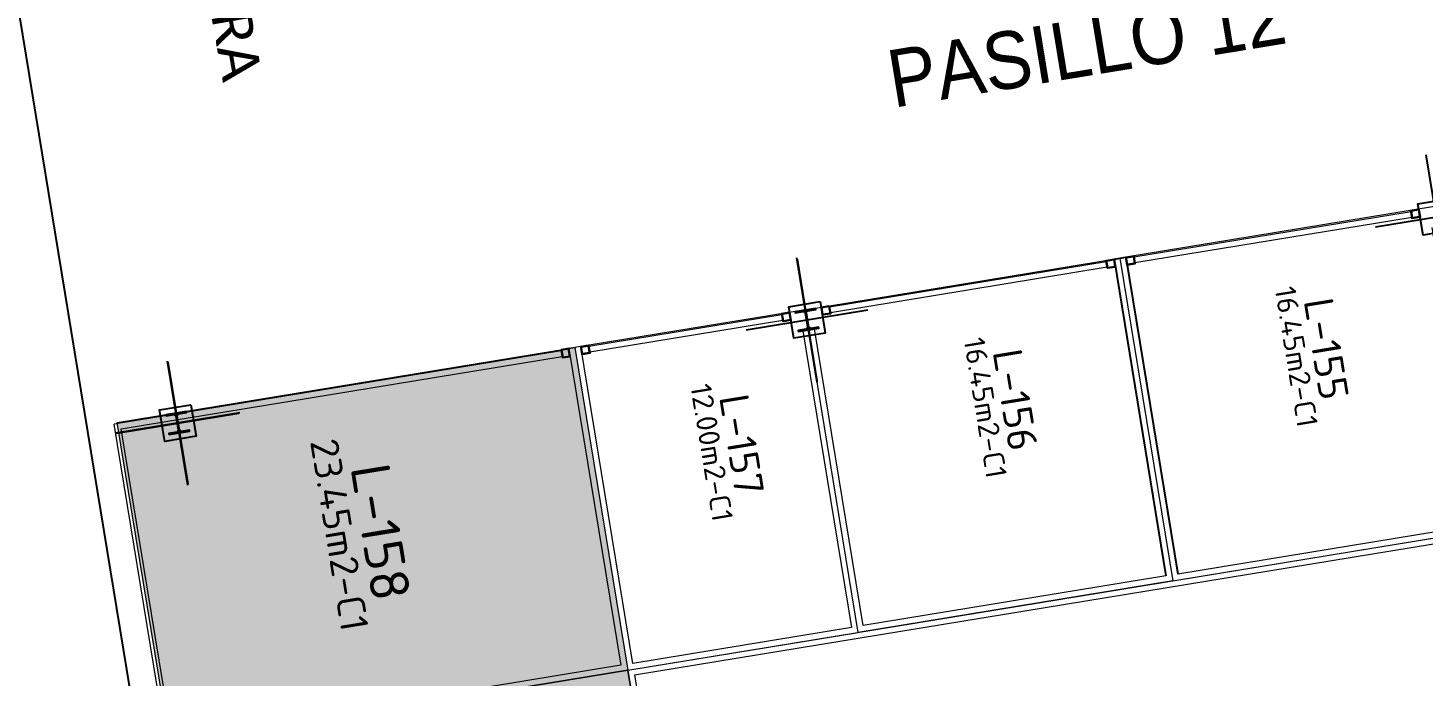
# Model space of a CAD drawing. Header units: metres. Extents: x 2 to 659295185, y -28 to 1124222152.
# Drawn here: x 655542.54 to 655560.05, y 1126654.99 to 1126663.12 of the extents above; entities that cross this region are included whole.
import ezdxf
from ezdxf.enums import TextEntityAlignment as Align

# ---------------------------------------------------------------- set-up
doc = ezdxf.new("R2010")
doc.units = ezdxf.units.M
doc.header["$MEASUREMENT"] = 0
for name, pattern in [('CCSM_C1_CUERPO BJ$0$CONTINUA', [0]), ('CCSM_C1_CUERPO HP$0$CONTINUA', [0]), ('CONTINUA', [0]), ('DASHDOT', [1, 0.5, -0.25, 0, -0.25])]:
    doc.linetypes.add(name, pattern=pattern)
doc.layers.get('0').update_dxf_attribs({"linetype": 'CONTINUOUS'})
for name, color, linetype in [('CCSM_C1_CUERPO BJ$0$A-AREAS COMERCIALES', 151, 'CONTINUOUS'), ('CCSM_C1_CUERPO BJ$0$A-FRENTE DE LOCAL', 4, 'CONTINUOUS'), ('CCSM_C1_CUERPO BJ$0$A-LOCAL ID', 7, 'CONTINUOUS'), ('CCSM_C1_CUERPO BJ$0$A-PARED', 2, 'CCSM_C1_CUERPO BJ$0$CONTINUA'), ('CCSM_C1_CUERPO BJ$0$ID_AREA EXACTA', 7, 'CONTINUOUS'), ('CCSM_C1_CUERPO BJ$0$ID_Nº LOCAL', 7, 'CONTINUOUS'), ('CCSM_C1_CUERPO HP$0$A-MARCOS LOCALES', 4, 'CONTINUOUS'), ('CCSM_C1_CUERPO HP$0$A-PARED', 2, 'CCSM_C1_CUERPO HP$0$CONTINUA'), ('E_COTAS EJES J', 8, 'CONTINUOUS'), ('TERRENO DE TABACALERA', 50, 'CONTINUOUS')]:
    doc.layers.add(name, color=color, linetype=linetype)
doc.layers.add('LOCALES ASIGNADOS', color=41, linetype='DASHDOT', lineweight=0)
doc.layers.add('NOMBRES LOCATARIOS', color=7, linetype='CONTINUA', lineweight=0)
doc.styles.add('CCSM_C1_CUERPO BJ$0$ROMANS', font='romans__.ttf')
doc.styles.add('CCSM_C1_CUERPO BJ$0$sigo', font='arial.ttf', dxfattribs={"width": 0.9})
doc.styles.get("Standard").update_dxf_attribs({"font": 'tahoma.ttf'})

# ---------------------------------------------------------------- blocks, each defined once
blk = doc.blocks.new('CCSM_C1_CUERPO BJ$0$IDENT LOCAL')
at = {"style": 'CCSM_C1_CUERPO BJ$0$ROMANS'}
for tag, height, p in [('AREA-EXACTA', 0.5, (0.587, 0.096)), ('NºLOCAL', 0.7, (1.17, 0.119)), ('RUBRO', 0.35, (0, 0)), ('USO', 0.35, (-0.587, -0.096))]:
    blk.add_attdef(tag, text='', height=height, rotation=279.3085, dxfattribs=at).set_placement(p, align=Align.BOTTOM_CENTER)
blk = doc.blocks.new('COLUMNAS MZZ LOCATEL')
at = {"color": 8}
for p, q in [((0, -0.774), (0, 0.774)), ((0.789, 0), (-0.789, 0))]:
    blk.add_line(p, q, dxfattribs=at)
blk.add_lwpolyline([(-0.2, 0.2), (0.2, 0.2), (0.2, -0.2), (-0.2, -0.2)], close=True)
blk = doc.blocks.new('4X4')
at = {"layer": 'CCSM_C1_CUERPO HP$0$A-MARCOS LOCALES'}
for points in [[(72.9, -0.215), (73, -0.215), (73, -0.115), (72.9, -0.115)], [(72.905, -0.21), (72.995, -0.21), (72.995, -0.12), (72.905, -0.12)]]:
    blk.add_lwpolyline(points, close=True, dxfattribs=at)

msp = doc.modelspace()

# ---------------------------------------------------------------- hatches: boundary and pattern name
at = {"layer": 'LOCALES ASIGNADOS'}
msp.add_hatch(color=4, dxfattribs=at).paths.add_polyline_path([(655546.267, 1126642.2541), (655552.0254, 1126643.122), (655549.4042, 1126659.114), (655543.6645, 1126658.1604)])

# ---------------------------------------------------------------- linework, layer by layer
at = {"layer": 'CCSM_C1_CUERPO BJ$0$A-AREAS COMERCIALES', "lineweight": 5}
for points in [[(655556.9065, 1126656.1861), (655560.8538, 1126656.833), (655560.1925, 1126660.8692), (655560.1904, 1126660.8817), (655556.243, 1126660.2347)], [(655556.9065, 1126656.1861), (655552.9592, 1126655.5392), (655552.2976, 1126659.5753), (655552.2956, 1126659.5878), (655556.243, 1126660.2347)], [(655550.0678, 1126655.0653), (655552.9592, 1126655.5392), (655552.2979, 1126659.5753), (655552.2959, 1126659.5878), (655549.4042, 1126659.1138)], [(655550.0679, 1126655.0653), (655544.3243, 1126654.1239), (655544.3243, 1126654.1239), (655543.6607, 1126658.1724), (655549.4042, 1126659.1138)], [(655569.7353, 1126658.2886), (655572.2418, 1126642.9965), (655572.4876, 1126641.4968), (655573.5778, 1126634.4205), (655569.2721, 1126633.7194), (655567.7062, 1126633.4685), (655548.2343, 1126630.2519), (655546.914, 1126638.3068), (655552.6603, 1126639.2487), (655550.0681, 1126655.0653)], [(655544.3243, 1126654.1239), (655550.0681, 1126655.0653), (655550.7196, 1126651.0907), (655544.9758, 1126650.1492)]]:
    msp.add_lwpolyline(points, close=True, dxfattribs=at)
at = {"layer": 'CCSM_C1_CUERPO BJ$0$A-FRENTE DE LOCAL', "lineweight": 5}
for p, q in [((655544.2668, 1126654.2411), (655543.6254, 1126658.154)), ((655544.3408, 1126654.2532), (655543.7116, 1126658.0921))]:
    msp.add_line(p, q, dxfattribs=at)
for points in [[(655556.4176, 1126660.2506), (655559.8967, 1126660.8207)], [(655556.4176, 1126660.2506), (655559.8967, 1126660.8207)], [(655559.9088, 1126660.7467), (655556.4297, 1126660.1766)], [(655559.9088, 1126660.7467), (655556.4298, 1126660.1766)], [(655552.5978, 1126659.6246), (655556.0722, 1126660.1939)], [(655552.5978, 1126659.6246), (655556.0722, 1126660.1939)], [(655556.0844, 1126660.1199), (655552.6099, 1126659.5506)], [(655556.0844, 1126660.1199), (655552.61, 1126659.5506)], [(655549.5789, 1126659.1298), (655552.002, 1126659.5268)], [(655549.579, 1126659.1298), (655552.002, 1126659.5268)], [(655552.0141, 1126659.4528), (655549.5911, 1126659.0558)], [(655552.0141, 1126659.4528), (655549.5911, 1126659.0557)], [(655549.2335, 1126659.0732), (655543.6254, 1126658.154)], [(655549.2336, 1126659.0731), (655543.6255, 1126658.1539)], [(655543.7116, 1126658.0921), (655549.2457, 1126658.9992)], [(655543.7116, 1126658.092), (655549.2457, 1126658.9991)]]:
    msp.add_lwpolyline(points, dxfattribs=at)
at = {"layer": 'CCSM_C1_CUERPO BJ$0$A-PARED', "lineweight": 5}
for p, q in [((655552.2629, 1126659.3238), (655552.8731, 1126655.6008)), ((655553.0211, 1126655.6251), (655552.4109, 1126659.348)), ((655549.4782, 1126659.126), (655549.3302, 1126659.1017)), ((655549.4783, 1126659.1259), (655549.3302, 1126659.1017)), ((655549.3302, 1126659.1017), (655549.9817, 1126655.1271)), ((655550.1297, 1126655.1512), (655549.4782, 1126659.126)), ((655569.5992, 1126658.1901), (655550.154, 1126655.0032)), ((655569.5995, 1126658.1901), (655550.1543, 1126655.0032)), ((655556.8204, 1126656.2478), (655553.0211, 1126655.6251)), ((655552.8731, 1126655.6008), (655550.1297, 1126655.1512)), ((655549.982, 1126655.1272), (655544.3492, 1126654.2039)), ((655550.1543, 1126655.0032), (655552.7467, 1126639.1869))]:
    msp.add_line(p, q, dxfattribs=at)
msp.add_lwpolyline([(655560.1576, 1126660.6176), (655560.7678, 1126656.8947), (655556.9684, 1126656.272)], dxfattribs=at)
at = {"layer": 'CCSM_C1_CUERPO HP$0$A-PARED'}
for p, q in [((655556.169, 1126660.2226), (655556.317, 1126660.2468)), ((655556.169, 1126660.2225), (655556.317, 1126660.2468)), ((655556.169, 1126660.2226), (655556.8204, 1126656.2478)), ((655556.317, 1126660.2468), (655556.9684, 1126656.272))]:
    msp.add_line(p, q, dxfattribs=at)
at = {"layer": 'E_COTAS EJES J'}
for p, q in [((655552.1916, 1126660.2227), (655552.4418, 1126658.6958)), ((655552.1916, 1126660.2227), (655552.4419, 1126658.6957)), ((655552.2987, 1126659.5455), (655552.3271, 1126659.3718)), ((655552.2987, 1126659.5454), (655552.3272, 1126659.3717)), ((655552.327, 1126659.3723), (655552.2987, 1126659.545)), ((655552.3271, 1126659.3722), (655552.2988, 1126659.5449)), ((655552.3345, 1126659.373), (655552.3061, 1126659.5467)), ((655552.3346, 1126659.373), (655552.3061, 1126659.5466)), ((655552.3061, 1126659.5462), (655552.3344, 1126659.3735)), ((655552.3062, 1126659.5462), (655552.3345, 1126659.3735)), ((655552.3069, 1126659.3436), (655552.2065, 1126659.3272)), ((655552.3069, 1126659.3436), (655552.2065, 1126659.3271)), ((655552.2065, 1126659.3272), (655552.2085, 1126659.3148)), ((655552.2065, 1126659.3271), (655552.2086, 1126659.3148)), ((655552.2077, 1126659.3274), (655552.3064, 1126659.3436)), ((655552.2078, 1126659.3274), (655552.3064, 1126659.3435)), ((655552.2085, 1126659.3148), (655552.4651, 1126659.3569)), ((655552.2086, 1126659.3148), (655552.4651, 1126659.3569)), ((655552.2776, 1126659.3262), (655552.2431, 1126659.3205)), ((655552.2776, 1126659.3261), (655552.2431, 1126659.3205)), ((655552.396, 1126659.3456), (655552.2776, 1126659.3262)), ((655552.396, 1126659.3455), (655552.2776, 1126659.3261)), ((655552.3064, 1126659.3436), (655552.327, 1126659.3723)), ((655552.3064, 1126659.3435), (655552.3271, 1126659.3722)), ((655552.3159, 1126659.347), (655552.3069, 1126659.3436)), ((655552.3159, 1126659.347), (655552.3069, 1126659.3436)), ((655552.3228, 1126659.3535), (655552.3159, 1126659.347)), ((655552.3229, 1126659.3535), (655552.3159, 1126659.347)), ((655552.3268, 1126659.3622), (655552.3228, 1126659.3535)), ((655552.3268, 1126659.3622), (655552.3229, 1126659.3535)), ((655552.3271, 1126659.3718), (655552.3268, 1126659.3622)), ((655552.3272, 1126659.3717), (655552.3268, 1126659.3622)), ((655552.3344, 1126659.3735), (655552.3632, 1126659.3529)), ((655552.3345, 1126659.3735), (655552.3632, 1126659.3528)), ((655552.3379, 1126659.364), (655552.3345, 1126659.373)), ((655552.3379, 1126659.364), (655552.3346, 1126659.373)), ((655552.3444, 1126659.3571), (655552.3379, 1126659.364)), ((655552.3444, 1126659.357), (655552.3379, 1126659.364)), ((655552.3531, 1126659.3531), (655552.3444, 1126659.3571)), ((655552.3531, 1126659.3531), (655552.3444, 1126659.357)), ((655552.3627, 1126659.3528), (655552.3531, 1126659.3531)), ((655552.3627, 1126659.3527), (655552.3531, 1126659.3531)), ((655552.4631, 1126659.3692), (655552.3627, 1126659.3528)), ((655552.4631, 1126659.3692), (655552.3627, 1126659.3527)), ((655552.3632, 1126659.3529), (655552.4618, 1126659.369)), ((655552.3632, 1126659.3528), (655552.4619, 1126659.369)), ((655552.4306, 1126659.3512), (655552.396, 1126659.3456)), ((655552.4306, 1126659.3512), (655552.396, 1126659.3455)), ((655552.4651, 1126659.3569), (655552.4631, 1126659.3692)), ((655552.4651, 1126659.3569), (655552.4631, 1126659.3692)), ((655544.2969, 1126658.9287), (655544.5472, 1126657.4018)), ((655544.2969, 1126658.9287), (655544.5472, 1126657.4017)), ((655545.2005, 1126658.2929), (655543.6436, 1126658.0377)), ((655545.2005, 1126658.2928), (655543.6436, 1126658.0376)), ((655544.5297, 1126658.3096), (655544.2731, 1126658.2675)), ((655544.5297, 1126658.3095), (655544.2731, 1126658.2674)), ((655544.2731, 1126658.2675), (655544.2751, 1126658.2552)), ((655544.2731, 1126658.2674), (655544.2751, 1126658.2551)), ((655544.53, 1126658.3096), (655544.2734, 1126658.2676)), ((655544.2734, 1126658.2676), (655544.2755, 1126658.2552)), ((655544.53, 1126658.3096), (655544.2735, 1126658.2675)), ((655544.2735, 1126658.2675), (655544.2755, 1126658.2552)), ((655544.2751, 1126658.2552), (655544.3755, 1126658.2716)), ((655544.2751, 1126658.2551), (655544.3755, 1126658.2716)), ((655544.2755, 1126658.2552), (655544.3759, 1126658.2717)), ((655544.2755, 1126658.2552), (655544.3759, 1126658.2716)), ((655544.375, 1126658.2715), (655544.2763, 1126658.2554)), ((655544.375, 1126658.2715), (655544.2764, 1126658.2553)), ((655544.3754, 1126658.2716), (655544.2767, 1126658.2554)), ((655544.3754, 1126658.2715), (655544.2767, 1126658.2554)), ((655544.3076, 1126658.2732), (655544.3422, 1126658.2788)), ((655544.3076, 1126658.2731), (655544.3422, 1126658.2788)), ((655544.308, 1126658.2732), (655544.3425, 1126658.2789)), ((655544.308, 1126658.2732), (655544.3425, 1126658.2788)), ((655544.3422, 1126658.2788), (655544.4606, 1126658.2982)), ((655544.3422, 1126658.2788), (655544.4606, 1126658.2982)), ((655544.3425, 1126658.2789), (655544.4609, 1126658.2983)), ((655544.3425, 1126658.2788), (655544.461, 1126658.2982)), ((655544.4037, 1126658.2509), (655544.375, 1126658.2715)), ((655544.4038, 1126658.2509), (655544.375, 1126658.2715)), ((655544.4041, 1126658.251), (655544.3754, 1126658.2716)), ((655544.4041, 1126658.2509), (655544.3754, 1126658.2715)), ((655544.3755, 1126658.2716), (655544.3851, 1126658.2713)), ((655544.3755, 1126658.2716), (655544.3851, 1126658.2712)), ((655544.3759, 1126658.2717), (655544.3854, 1126658.2714)), ((655544.3759, 1126658.2716), (655544.3854, 1126658.2713)), ((655544.3851, 1126658.2713), (655544.3938, 1126658.2673)), ((655544.3851, 1126658.2712), (655544.3938, 1126658.2673)), ((655544.3854, 1126658.2714), (655544.3941, 1126658.2674)), ((655544.3854, 1126658.2713), (655544.3941, 1126658.2673)), ((655544.3938, 1126658.2673), (655544.4003, 1126658.2604)), ((655544.3938, 1126658.2673), (655544.4003, 1126658.2603)), ((655544.3941, 1126658.2674), (655544.4006, 1126658.2604)), ((655544.3941, 1126658.2673), (655544.4007, 1126658.2604)), ((655544.4003, 1126658.2604), (655544.4036, 1126658.2514)), ((655544.4003, 1126658.2603), (655544.4037, 1126658.2514)), ((655544.4006, 1126658.2604), (655544.404, 1126658.2515)), ((655544.4007, 1126658.2604), (655544.404, 1126658.2514)), ((655544.4036, 1126658.2514), (655544.4321, 1126658.0777)), ((655544.4037, 1126658.2514), (655544.4321, 1126658.0777)), ((655544.432, 1126658.0782), (655544.4037, 1126658.2509)), ((655544.4321, 1126658.0782), (655544.4038, 1126658.2509)), ((655544.404, 1126658.2515), (655544.4325, 1126658.0778)), ((655544.404, 1126658.2514), (655544.4325, 1126658.0777)), ((655544.4324, 1126658.0783), (655544.4041, 1126658.251)), ((655544.4324, 1126658.0782), (655544.4041, 1126658.2509)), ((655544.411, 1126658.2526), (655544.4114, 1126658.2622)), ((655544.4395, 1126658.0789), (655544.411, 1126658.2526)), ((655544.4318, 1126658.2808), (655544.4111, 1126658.2521)), ((655544.4111, 1126658.2526), (655544.4114, 1126658.2621)), ((655544.4395, 1126658.0789), (655544.4111, 1126658.2526)), ((655544.4111, 1126658.2521), (655544.4394, 1126658.0794)), ((655544.4318, 1126658.2808), (655544.4112, 1126658.2521)), ((655544.4112, 1126658.2521), (655544.4395, 1126658.0794)), ((655544.4114, 1126658.2622), (655544.4153, 1126658.2709)), ((655544.4114, 1126658.2621), (655544.4154, 1126658.2708)), ((655544.4114, 1126658.2527), (655544.4117, 1126658.2622)), ((655544.4114, 1126658.2526), (655544.4118, 1126658.2622)), ((655544.4399, 1126658.079), (655544.4114, 1126658.2527)), ((655544.4399, 1126658.0789), (655544.4114, 1126658.2526)), ((655544.4321, 1126658.2809), (655544.4115, 1126658.2522)), ((655544.4321, 1126658.2809), (655544.4115, 1126658.2521)), ((655544.4115, 1126658.2522), (655544.4398, 1126658.0795)), ((655544.4115, 1126658.2521), (655544.4398, 1126658.0794)), ((655544.4117, 1126658.2622), (655544.4157, 1126658.2709)), ((655544.4118, 1126658.2622), (655544.4157, 1126658.2709)), ((655544.4153, 1126658.2709), (655544.4223, 1126658.2774)), ((655544.4154, 1126658.2708), (655544.4223, 1126658.2774)), ((655544.4157, 1126658.2709), (655544.4227, 1126658.2775)), ((655544.4157, 1126658.2709), (655544.4227, 1126658.2774)), ((655544.4223, 1126658.2774), (655544.4313, 1126658.2808)), ((655544.4223, 1126658.2774), (655544.4313, 1126658.2807)), ((655544.4227, 1126658.2775), (655544.4316, 1126658.2808)), ((655544.4227, 1126658.2774), (655544.4316, 1126658.2808)), ((655544.4313, 1126658.2808), (655544.5317, 1126658.2972)), ((655544.4313, 1126658.2807), (655544.5317, 1126658.2972)), ((655544.4316, 1126658.2808), (655544.532, 1126658.2973)), ((655544.4316, 1126658.2808), (655544.5321, 1126658.2972)), ((655544.5304, 1126658.297), (655544.4318, 1126658.2808)), ((655544.5305, 1126658.297), (655544.4318, 1126658.2808)), ((655544.5308, 1126658.2971), (655544.4321, 1126658.2809)), ((655544.5308, 1126658.297), (655544.4321, 1126658.2809)), ((655544.4606, 1126658.2982), (655544.4951, 1126658.3039)), ((655544.4606, 1126658.2982), (655544.4951, 1126658.3038)), ((655544.4609, 1126658.2983), (655544.4955, 1126658.304)), ((655544.461, 1126658.2982), (655544.4955, 1126658.3039)), ((655544.5317, 1126658.2972), (655544.5297, 1126658.3096)), ((655544.5317, 1126658.2972), (655544.5297, 1126658.3095)), ((655544.532, 1126658.2973), (655544.53, 1126658.3096)), ((655544.5321, 1126658.2972), (655544.53, 1126658.3096)), ((655544.4119, 1126658.0496), (655544.3115, 1126658.0331)), ((655544.4119, 1126658.0495), (655544.3115, 1126658.0331)), ((655544.4123, 1126658.0496), (655544.3118, 1126658.0332)), ((655544.4123, 1126658.0496), (655544.3119, 1126658.0331)), ((655544.3127, 1126658.0333), (655544.4114, 1126658.0495)), ((655544.3128, 1126658.0333), (655544.4114, 1126658.0495)), ((655544.3131, 1126658.0334), (655544.4118, 1126658.0496)), ((655544.3131, 1126658.0333), (655544.4118, 1126658.0495)), ((655544.3135, 1126658.0208), (655544.5701, 1126658.0629)), ((655544.3135, 1126658.0207), (655544.5701, 1126658.0628)), ((655544.3139, 1126658.0209), (655544.5704, 1126658.0629)), ((655544.3139, 1126658.0208), (655544.5705, 1126658.0629)), ((655544.501, 1126658.0515), (655544.3826, 1126658.0321)), ((655544.501, 1126658.0515), (655544.3826, 1126658.0321)), ((655544.5014, 1126658.0516), (655544.3829, 1126658.0322)), ((655544.5014, 1126658.0515), (655544.383, 1126658.0321)), ((655544.4114, 1126658.0495), (655544.432, 1126658.0782)), ((655544.4114, 1126658.0495), (655544.4321, 1126658.0782)), ((655544.4118, 1126658.0496), (655544.4324, 1126658.0783)), ((655544.4118, 1126658.0495), (655544.4324, 1126658.0782)), ((655544.4209, 1126658.0529), (655544.4119, 1126658.0496)), ((655544.4209, 1126658.0529), (655544.4119, 1126658.0495)), ((655544.4212, 1126658.053), (655544.4123, 1126658.0496)), ((655544.4212, 1126658.0529), (655544.4123, 1126658.0496)), ((655544.4278, 1126658.0595), (655544.4209, 1126658.0529)), ((655544.4279, 1126658.0594), (655544.4209, 1126658.0529)), ((655544.4282, 1126658.0595), (655544.4212, 1126658.053)), ((655544.4282, 1126658.0595), (655544.4212, 1126658.0529)), ((655544.4318, 1126658.0682), (655544.4278, 1126658.0595)), ((655544.4318, 1126658.0681), (655544.4279, 1126658.0594)), ((655544.4321, 1126658.0682), (655544.4282, 1126658.0595)), ((655544.4322, 1126658.0682), (655544.4282, 1126658.0595)), ((655544.4321, 1126658.0777), (655544.4318, 1126658.0682)), ((655544.4321, 1126658.0777), (655544.4318, 1126658.0681)), ((655544.4325, 1126658.0778), (655544.4321, 1126658.0682)), ((655544.4325, 1126658.0777), (655544.4322, 1126658.0682)), ((655544.4394, 1126658.0794), (655544.4681, 1126658.0588)), ((655544.4395, 1126658.0794), (655544.4682, 1126658.0588)), ((655544.4429, 1126658.07), (655544.4395, 1126658.0789)), ((655544.4429, 1126658.0699), (655544.4395, 1126658.0789)), ((655544.4398, 1126658.0795), (655544.4685, 1126658.0589)), ((655544.4398, 1126658.0794), (655544.4685, 1126658.0588)), ((655544.4432, 1126658.07), (655544.4399, 1126658.079)), ((655544.4433, 1126658.07), (655544.4399, 1126658.0789)), ((655544.4494, 1126658.063), (655544.4429, 1126658.07)), ((655544.4494, 1126658.063), (655544.4429, 1126658.0699)), ((655544.4498, 1126658.0631), (655544.4432, 1126658.07)), ((655544.4498, 1126658.063), (655544.4433, 1126658.07)), ((655544.4581, 1126658.0591), (655544.4494, 1126658.063)), ((655544.4581, 1126658.059), (655544.4494, 1126658.063)), ((655544.4585, 1126658.0591), (655544.4498, 1126658.0631)), ((655544.4585, 1126658.0591), (655544.4498, 1126658.063)), ((655544.4677, 1126658.0587), (655544.4581, 1126658.0591)), ((655544.4677, 1126658.0587), (655544.4581, 1126658.059)), ((655544.468, 1126658.0588), (655544.4585, 1126658.0591)), ((655544.468, 1126658.0587), (655544.4585, 1126658.0591)), ((655544.5681, 1126658.0752), (655544.4677, 1126658.0587)), ((655544.5681, 1126658.0751), (655544.4677, 1126658.0587)), ((655544.5684, 1126658.0752), (655544.468, 1126658.0588)), ((655544.5685, 1126658.0752), (655544.468, 1126658.0587)), ((655544.4681, 1126658.0588), (655544.5668, 1126658.075)), ((655544.4682, 1126658.0588), (655544.5669, 1126658.0749)), ((655544.4685, 1126658.0589), (655544.5672, 1126658.075)), ((655544.4685, 1126658.0588), (655544.5672, 1126658.075)), ((655544.5355, 1126658.0572), (655544.501, 1126658.0515)), ((655544.5356, 1126658.0571), (655544.501, 1126658.0515)), ((655544.5359, 1126658.0572), (655544.5014, 1126658.0516)), ((655544.5359, 1126658.0572), (655544.5014, 1126658.0515)), ((655544.5701, 1126658.0629), (655544.5681, 1126658.0752)), ((655544.5701, 1126658.0628), (655544.5681, 1126658.0751)), ((655544.5704, 1126658.0629), (655544.5684, 1126658.0752)), ((655544.5705, 1126658.0629), (655544.5685, 1126658.0752)), ((655544.3115, 1126658.0331), (655544.3135, 1126658.0208)), ((655544.3115, 1126658.0331), (655544.3135, 1126658.0207)), ((655544.3118, 1126658.0332), (655544.3139, 1126658.0209)), ((655544.3119, 1126658.0331), (655544.3139, 1126658.0208)), ((655544.3826, 1126658.0321), (655544.3481, 1126658.0265)), ((655544.3826, 1126658.0321), (655544.3481, 1126658.0264)), ((655544.3829, 1126658.0322), (655544.3484, 1126658.0265)), ((655544.383, 1126658.0321), (655544.3484, 1126658.0265))]:
    msp.add_line(p, q, dxfattribs=at)
for points in [[(655552.1681, 1126659.5616), (655552.1701, 1126659.5492), (655552.2705, 1126659.5657), (655552.2801, 1126659.5654), (655552.2888, 1126659.5614), (655552.2953, 1126659.5544), (655552.2987, 1126659.5455), (655552.3271, 1126659.3718), (655552.3268, 1126659.3622), (655552.3228, 1126659.3535), (655552.3159, 1126659.347), (655552.3069, 1126659.3436), (655552.2065, 1126659.3272), (655552.2085, 1126659.3148), (655552.4651, 1126659.3569), (655552.4631, 1126659.3692), (655552.3627, 1126659.3528), (655552.3531, 1126659.3531), (655552.3444, 1126659.3571), (655552.3379, 1126659.364), (655552.3345, 1126659.373), (655552.3061, 1126659.5467), (655552.3064, 1126659.5562), (655552.3103, 1126659.5649), (655552.3173, 1126659.5715), (655552.3263, 1126659.5748), (655552.4267, 1126659.5913), (655552.4247, 1126659.6036), (655552.1681, 1126659.5616)], [(655552.1681, 1126659.5615), (655552.1701, 1126659.5492), (655552.2705, 1126659.5656), (655552.2801, 1126659.5653), (655552.2888, 1126659.5614), (655552.2953, 1126659.5544), (655552.2987, 1126659.5454), (655552.3272, 1126659.3717), (655552.3268, 1126659.3622), (655552.3229, 1126659.3535), (655552.3159, 1126659.347), (655552.3069, 1126659.3436), (655552.2065, 1126659.3271), (655552.2086, 1126659.3148), (655552.4651, 1126659.3569), (655552.4631, 1126659.3692), (655552.3627, 1126659.3527), (655552.3531, 1126659.3531), (655552.3444, 1126659.357), (655552.3379, 1126659.364), (655552.3346, 1126659.373), (655552.3061, 1126659.5466), (655552.3064, 1126659.5562), (655552.3104, 1126659.5649), (655552.3174, 1126659.5714), (655552.3263, 1126659.5748), (655552.4267, 1126659.5912), (655552.4247, 1126659.6036), (655552.1681, 1126659.5615)], [(655544.2731, 1126658.2675), (655544.2751, 1126658.2552), (655544.3755, 1126658.2716), (655544.3851, 1126658.2713), (655544.3938, 1126658.2673), (655544.4003, 1126658.2604), (655544.4037, 1126658.2514), (655544.4321, 1126658.0777), (655544.4318, 1126658.0682), (655544.4278, 1126658.0595), (655544.4209, 1126658.0529), (655544.4119, 1126658.0496), (655544.3115, 1126658.0331), (655544.3135, 1126658.0208), (655544.5701, 1126658.0629), (655544.5681, 1126658.0752), (655544.4677, 1126658.0587), (655544.4581, 1126658.0591), (655544.4494, 1126658.063), (655544.4429, 1126658.07), (655544.4395, 1126658.0789), (655544.4111, 1126658.2526), (655544.4114, 1126658.2622), (655544.4153, 1126658.2709), (655544.4223, 1126658.2774), (655544.4313, 1126658.2808), (655544.5317, 1126658.2972), (655544.5297, 1126658.3096), (655544.2731, 1126658.2675)], [(655544.2731, 1126658.2674), (655544.2751, 1126658.2551), (655544.3755, 1126658.2716), (655544.3851, 1126658.2712), (655544.3938, 1126658.2673), (655544.4003, 1126658.2603), (655544.4037, 1126658.2514), (655544.4322, 1126658.0777), (655544.4318, 1126658.0681), (655544.4279, 1126658.0594), (655544.4209, 1126658.0529), (655544.4119, 1126658.0495), (655544.3115, 1126658.0331), (655544.3135, 1126658.0207), (655544.5701, 1126658.0628), (655544.5681, 1126658.0751), (655544.4677, 1126658.0587), (655544.4581, 1126658.059), (655544.4494, 1126658.063), (655544.4429, 1126658.0699), (655544.4396, 1126658.0789), (655544.4111, 1126658.2526), (655544.4114, 1126658.2621), (655544.4154, 1126658.2708), (655544.4223, 1126658.2774), (655544.4313, 1126658.2807), (655544.5317, 1126658.2972), (655544.5297, 1126658.3095), (655544.2731, 1126658.2674)], [(655544.2734, 1126658.2676), (655544.2755, 1126658.2552), (655544.3759, 1126658.2717), (655544.3854, 1126658.2714), (655544.3941, 1126658.2674), (655544.4006, 1126658.2604), (655544.404, 1126658.2515), (655544.4325, 1126658.0778), (655544.4321, 1126658.0682), (655544.4282, 1126658.0595), (655544.4212, 1126658.053), (655544.4123, 1126658.0496), (655544.3118, 1126658.0332), (655544.3139, 1126658.0209), (655544.5704, 1126658.0629), (655544.5684, 1126658.0752), (655544.468, 1126658.0588), (655544.4585, 1126658.0591), (655544.4498, 1126658.0631), (655544.4432, 1126658.07), (655544.4399, 1126658.079), (655544.4114, 1126658.2527), (655544.4117, 1126658.2622), (655544.4157, 1126658.2709), (655544.4227, 1126658.2775), (655544.4316, 1126658.2808), (655544.532, 1126658.2973), (655544.53, 1126658.3096), (655544.2734, 1126658.2676)], [(655544.2735, 1126658.2675), (655544.2755, 1126658.2552), (655544.3759, 1126658.2716), (655544.3854, 1126658.2713), (655544.3942, 1126658.2673), (655544.4007, 1126658.2604), (655544.404, 1126658.2514), (655544.4325, 1126658.0777), (655544.4322, 1126658.0682), (655544.4282, 1126658.0595), (655544.4212, 1126658.0529), (655544.4123, 1126658.0496), (655544.3119, 1126658.0331), (655544.3139, 1126658.0208), (655544.5705, 1126658.0629), (655544.5685, 1126658.0752), (655544.468, 1126658.0587), (655544.4585, 1126658.0591), (655544.4498, 1126658.063), (655544.4433, 1126658.07), (655544.4399, 1126658.0789), (655544.4114, 1126658.2526), (655544.4118, 1126658.2622), (655544.4157, 1126658.2709), (655544.4227, 1126658.2774), (655544.4317, 1126658.2808), (655544.5321, 1126658.2972), (655544.53, 1126658.3096), (655544.2735, 1126658.2675)]]:
    msp.add_lwpolyline(points, close=True, dxfattribs=at)
at = {"layer": 'TERRENO DE TABACALERA', "lineweight": -3}
msp.add_line((655506, 1126886), (655577, 1126452), dxfattribs=at)
msp.add_lwpolyline([(655506, 1126886), (655577, 1126452), (655577, 1126452), (655590, 1126449), (656087, 1126341), (656087, 1126341), (656113, 1126403), (656125, 1126444), (656126, 1126472), (656121, 1126555), (656125, 1126569), (656147, 1126631), (656203, 1126760), (656210, 1126776)], dxfattribs=at)

# ---------------------------------------------------------------- block references
at = {"lineweight": 5}
ref = msp.add_blockref('CCSM_C1_CUERPO BJ$0$IDENT LOCAL', (655557.7996, 1126658.9277), dxfattribs=dict(at, xscale=-0.5249999999704886, yscale=0.5249999999068677, zscale=0.5250000000230712, rotation=198.6307160016475))
ref.add_attrib('NºLOCAL', 'L-155', dxfattribs={"layer": 'CCSM_C1_CUERPO BJ$0$ID_Nº LOCAL', "height": 0.3675, "rotation": 279.32226, "style": 'CCSM_C1_CUERPO BJ$0$ROMANS'}).set_placement((655558.5431, 1126659.0497), align=Align.BOTTOM_CENTER)
ref.add_attrib('AREA-EXACTA', '16.45m2-C1', dxfattribs={"layer": 'CCSM_C1_CUERPO BJ$0$ID_AREA EXACTA', "height": 0.2625, "rotation": 279.32226, "style": 'CCSM_C1_CUERPO BJ$0$ROMANS'}).set_placement((655558.2493, 1126658.9635), align=Align.BOTTOM_CENTER)
ref = msp.add_blockref('CCSM_C1_CUERPO BJ$0$IDENT LOCAL', (655553.897, 1126658.2881), dxfattribs=dict(at, xscale=-0.5249999999704886, yscale=0.5249999999068677, zscale=0.5250000000230712, rotation=198.6307160016475))
ref.add_attrib('NºLOCAL', 'L-156', dxfattribs={"layer": 'CCSM_C1_CUERPO BJ$0$ID_Nº LOCAL', "height": 0.3675, "rotation": 279.32226, "style": 'CCSM_C1_CUERPO BJ$0$ROMANS'}).set_placement((655554.6404, 1126658.4101), align=Align.BOTTOM_CENTER)
ref.add_attrib('AREA-EXACTA', '16.45m2-C1', dxfattribs={"layer": 'CCSM_C1_CUERPO BJ$0$ID_AREA EXACTA', "height": 0.2625, "rotation": 279.32226, "style": 'CCSM_C1_CUERPO BJ$0$ROMANS'}).set_placement((655554.3467, 1126658.3239), align=Align.BOTTOM_CENTER)
ref = msp.add_blockref('CCSM_C1_CUERPO BJ$0$IDENT LOCAL', (655550.4643, 1126657.7255), dxfattribs=dict(at, xscale=-0.5249999999704886, yscale=0.5249999999068677, zscale=0.5250000000230712, rotation=198.6307160016475))
ref.add_attrib('NºLOCAL', 'L-157', dxfattribs={"layer": 'CCSM_C1_CUERPO BJ$0$ID_Nº LOCAL', "height": 0.3675, "rotation": 279.32226, "style": 'CCSM_C1_CUERPO BJ$0$ROMANS'}).set_placement((655551.2077, 1126657.8475), align=Align.BOTTOM_CENTER)
ref.add_attrib('AREA-EXACTA', '12.00m2-C1', dxfattribs={"layer": 'CCSM_C1_CUERPO BJ$0$ID_AREA EXACTA', "height": 0.2625, "rotation": 279.32226, "style": 'CCSM_C1_CUERPO BJ$0$ROMANS'}).set_placement((655550.914, 1126657.7613), align=Align.BOTTOM_CENTER)
ref = msp.add_blockref('CCSM_C1_CUERPO BJ$0$IDENT LOCAL', (655545.5902, 1126656.5717), dxfattribs=dict(at, xscale=0.7000000000307619, yscale=0.7000000000307619, zscale=0.7000000000307619, rotation=359.9864694980393))
ref.add_attrib('NºLOCAL', 'L-158', dxfattribs={"layer": 'CCSM_C1_CUERPO BJ$0$ID_Nº LOCAL', "height": 0.49, "rotation": 279.29492, "style": 'CCSM_C1_CUERPO BJ$0$ROMANS'}).set_placement((655546.5815, 1126656.7339), align=Align.BOTTOM_CENTER)
ref.add_attrib('AREA-EXACTA', '23.45m2-C1', dxfattribs={"layer": 'CCSM_C1_CUERPO BJ$0$ID_AREA EXACTA', "height": 0.35, "rotation": 279.29492, "style": 'CCSM_C1_CUERPO BJ$0$ROMANS'}).set_placement((655546.1736, 1126656.7178), align=Align.BOTTOM_CENTER)
at = {"layer": 'CCSM_C1_CUERPO BJ$0$A-LOCAL ID', "lineweight": 5}
ref = msp.add_blockref('CCSM_C1_CUERPO BJ$0$IDENT LOCAL', (655556.1144, 1126661.116), dxfattribs=dict(at, xscale=0.9000000000244517, yscale=0.9000000000244517, zscale=0.9000000000244517, rotation=9.322235950626997))
ref.add_attrib('NºLOCAL', 'PASILLO 12', dxfattribs={"layer": 'CCSM_C1_CUERPO BJ$0$ID_Nº LOCAL', "height": 0.72, "rotation": 9.32224, "style": 'CCSM_C1_CUERPO BJ$0$sigo', "width": 0.9}).set_placement((655555.9176, 1126662.315), align=Align.BOTTOM_CENTER)
ref = msp.add_blockref('CCSM_C1_CUERPO BJ$0$IDENT LOCAL', (655556.1144, 1126661.116), dxfattribs=dict(at, xscale=0.900000000062005, yscale=0.900000000062005, zscale=0.900000000062005, rotation=9.32237756674751))
ref.add_attrib('NºLOCAL', 'PASILLO 12', dxfattribs={"layer": 'CCSM_C1_CUERPO BJ$0$ID_Nº LOCAL', "height": 0.72, "rotation": 9.32238, "style": 'CCSM_C1_CUERPO BJ$0$sigo', "width": 0.9}).set_placement((655555.9176, 1126662.315), align=Align.BOTTOM_CENTER)
at = {"layer": 'CCSM_C1_CUERPO HP$0$A-PARED', "xscale": -1}
for p, rotation in [((655547.9933, 1126732.7552), 99.3055415833355), ((655547.9932, 1126732.7552), 99.30568320002877), ((655544.169, 1126732.1284), 99.3055415833355), ((655544.1689, 1126732.1284), 99.30568320002877), ((655544.4157, 1126732.1689), 99.3055415833355), ((655544.4156, 1126732.1688), 99.30568320002877), ((655540.5958, 1126731.5428), 99.3055415833355), ((655540.5957, 1126731.5427), 99.30568320002877), ((655540.0987, 1126731.4613), 99.3055415833355), ((655540.0985, 1126731.4613), 99.30568320002877), ((655537.577, 1126731.048), 99.3055415833355), ((655537.5768, 1126731.0479), 99.30568320002877)]:
    msp.add_blockref('4X4', p, dxfattribs=dict(at, rotation=rotation))
at = {"layer": 'CCSM_C1_CUERPO HP$0$A-PARED'}
for p, rotation in [((655537.6521, 1126731.0603), 279.3084464878665), ((655537.6519, 1126731.0603), 279.3085881045599)]:
    msp.add_blockref('4X4', p, dxfattribs=dict(at, rotation=rotation))
at = {"layer": 'E_COTAS EJES J'}
for p, rotation in [((655560.2117, 1126660.7533), 279.308451382899), ((655560.2117, 1126660.7533), 279.3085927561572), ((655552.317, 1126659.4593), 279.308451382899), ((655552.3171, 1126659.4593), 279.3085927561572), ((655544.4224, 1126658.1653), 279.308451382899), ((655544.4224, 1126658.1653), 279.3085927561572)]:
    msp.add_blockref('COLUMNAS MZZ LOCATEL', p, dxfattribs=dict(at, rotation=rotation))

# ---------------------------------------------------------------- texts
at = {"layer": 'NOMBRES LOCATARIOS', "insert": (655544.7173, 1126666.9014), "char_height": 0.5, "attachment_point": 1, "rotation": 279.88758}
msp.add_mtext_dynamic_manual_height_columns('{\\fCalibri|b0|i0|c0|p34;\\C7;VIDA NATURA}', width=4.720065, gutter_width=25, heights=[0], dxfattribs=at)

doc.saveas('drawing.dxf')
